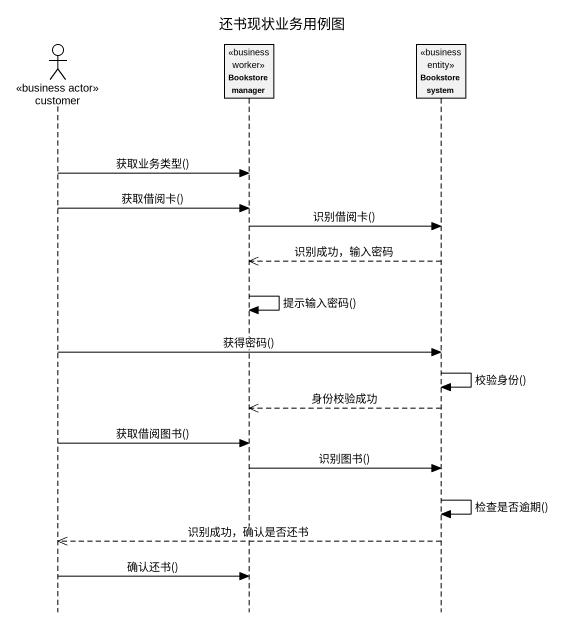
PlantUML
@startuml
title 还书现状业务用例图
hide footbox
actor customer <<business actor>>
participant "Bookstore manager" as Bookstore_manager <<business worker>>
participant "Bookstore system" as Bookstore_system <<business entity>>

customer -> Bookstore_manager : 获取业务类型()
customer -> Bookstore_manager : 获取借阅卡()
Bookstore_manager -> Bookstore_system : 识别借阅卡()
Bookstore_system -->> Bookstore_manager : 识别成功，输入密码
Bookstore_manager -> Bookstore_manager : 提示输入密码()
customer -> Bookstore_system : 获得密码()
Bookstore_system -> Bookstore_system : 校验身份()
Bookstore_system -->> Bookstore_manager : 身份校验成功
customer -> Bookstore_manager : 获取借阅图书()
Bookstore_manager -> Bookstore_system : 识别图书()
Bookstore_system -> Bookstore_system : 检查是否逾期()
Bookstore_system -->> customer : 识别成功，确认是否还书
customer -> Bookstore_manager : 确认还书()
@enduml
